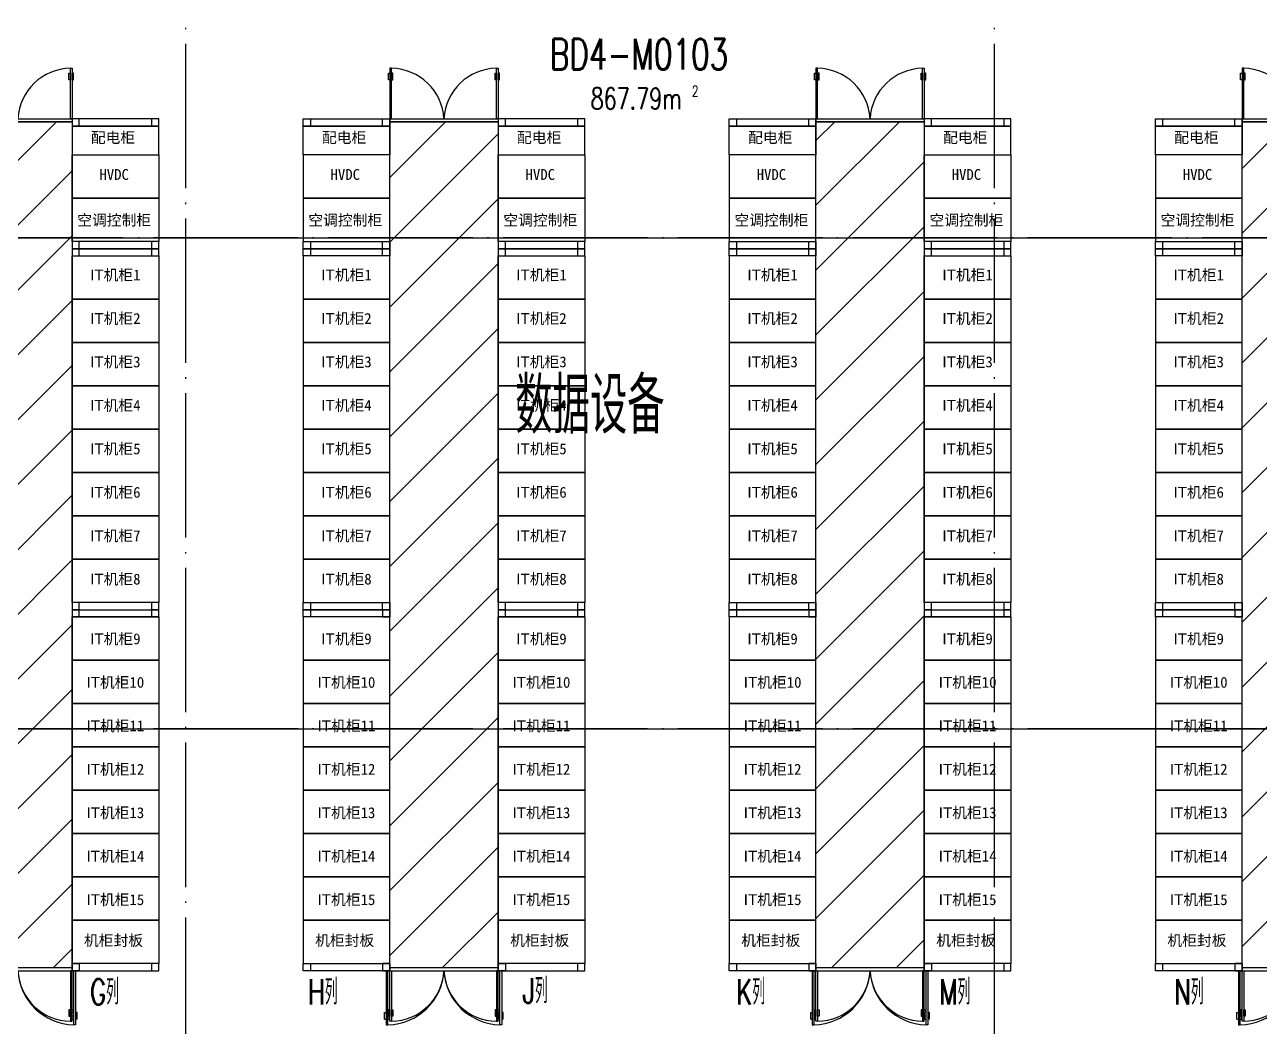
# Model space of a CAD drawing. Extents: x 758840 to 1108724, y -102573 to 143521.
# Drawn here: x 809508 to 826616, y 46655 to 60541 of the extents above; entities that cross this region are included whole.
import ezdxf

# ---------------------------------------------------------------- set-up
doc = ezdxf.new("R2010")
doc.units = 0
doc.header["$LTSCALE"] = 1000
doc.header["$MEASUREMENT"] = 0
doc.linetypes.add('DOTE', pattern=[2.4200000000000004, 2, -0.2, 0.02, -0.2])
for name, color, linetype in [('01装修-房间名称', 7, 'Continuous'), ('AXIS', 3, 'Continuous'), ('DOTE', 8, 'DOTE'), ('SPACE', 7, 'Continuous'), ('TB-框架', 4, 'Continuous'), ('编号图层', 7, 'Continuous')]:
    doc.layers.add(name, color=color, linetype=linetype)
doc.styles.add('_TCH_DIM_T3', font='SIMPLEX', dxfattribs={"width": 0.7058823529411765, "bigfont": 'GBCBIG'})
doc.styles.add('_TCH_SPACE', font='SIMPLEX', dxfattribs={"bigfont": 'GBCBIG'})
doc.styles.get("Standard").update_dxf_attribs({"font": 'gbenor.shx', "bigfont": 'gbcbig.shx'})
doc.styles.add('设计说明', font='tssdeng.shx', dxfattribs={"width": 0.7, "bigfont": 'tssdchn.shx'})

# ---------------------------------------------------------------- blocks, each defined once
blk = doc.blocks.new('TB-15Rack-D')
at = {"layer": 'TB-框架', "ltscale": 5}
h = blk.add_hatch(dxfattribs=at)
h.set_pattern_fill('ANSI31', color=254, scale=400)
h.set_pattern_definition([(45, (0, 0), (-449.0128060534576, 449.0128060534577), [])])
h.paths.add_polyline_path([(2699.999999994296, -39.81250001015724), (1199.999999994296, -39.81250001015724), (1199.999999994296, -11760.18749998996), (2699.999999984633, -11760.18749998996), (2699.999999984633, -11700)])
at = {"layer": 'TB-框架', "color": 3}
for p, q in [((2799.999999994296, -6800), (2699.999999994296, -6800)), ((2699.999999994296, -6800), (2699.999999994296, -6900)), ((2799.999999994296, -6800), (3799.999999994296, -6800)), ((2799.999999994296, -6900), (2799.999999994296, -6800)), ((2799.999999994296, -6800), (3799.999999994296, -6800)), ((3899.999999994296, -6800), (3799.999999994296, -6800)), ((3799.999999994296, -6800), (3799.999999994296, -6900)), ((3899.999999994296, -6900), (3899.999999994296, -6800)), ((3899.999999994296, -6900), (2699.999999994296, -6900)), ((2699.999999994296, -6900), (2799.999999994296, -6900)), ((3799.999999994296, -6900), (3899.999999994296, -6900))]:
    blk.add_line(p, q, dxfattribs=at)
for points in [[(1199.999999920954, -1.164153218269348e-10), (1223.335819939151, -1.164153218269348e-10), (1223.335819939151, 700.0745976035978), (1199.999999920954, 700.0745976035978)], [(2699.999999974738, -1.164153218269348e-10), (2676.66417995654, -1.164153218269348e-10), (2676.66417995654, 700.0745976035978), (2699.999999974738, 700.0745976035978)], [(1199.99999992107, 540.597077500599), (1180.260344436858, 540.597077500599), (1180.260344436858, 630.3949345473957), (1199.99999992107, 630.3949345473957)], [(1223.335819939151, 540.597077500599), (1243.075475423364, 540.597077500599), (1243.075475423364, 630.3949345473957), (1223.335819939151, 630.3949345473957)], [(2676.66417995654, 540.597077500599), (2656.924524472328, 540.597077500599), (2656.924524472328, 630.3949345473957), (2676.66417995654, 630.3949345473957)], [(2699.999999974621, 540.597077500599), (2719.739655458834, 540.597077500599), (2719.739655458834, 630.3949345473957), (2699.999999974621, 630.3949345473957)], [(99.99999997473788, -100), (-2.526212483644485e-08, -100), (-2.526212483644485e-08, 0), (99.99999997473788, 0)], [(0, 0), (1200.000000025262, 0), (1200.000000025262, -100), (0, -100)], [(1199.999999974738, -100), (1099.999999974738, -100), (1099.999999974738, 0), (1199.999999974738, 0)], [(1200.000000025262, 0), (2699.999999994296, 0), (2699.999999994296, -39.81250001015724), (1200.000000025262, -39.81250001015724)], [(2699.999999994296, -100), (2799.999999994296, -100), (2799.999999994296, 0), (2699.999999994296, 0)], [(3900.141435497673, 0), (2700.141435472411, 0), (2700.141435472411, -100), (3900.141435497673, -100)], [(3799.999999994296, -100), (3899.999999994296, -100), (3899.999999994296, 0), (3799.999999994296, 0)], [(1199.999999974738, -500), (-2.526212483644485e-08, -500), (-2.526212483644485e-08, -100), (1199.999999974738, -100)], [(1199.999999994296, -39.81250001015724), (2699.999999994296, -39.81250001015724), (2699.999999994296, -11760.18749998996), (1199.999999994296, -11760.18749998996)], [(2700.000000013853, -500), (3900.000000013853, -500), (3900.000000013853, -100), (2700.000000013853, -100)], [(4.784669727087021e-08, -1100), (1200.000000047847, -1100), (1200.000000047847, -500), (4.784669727087021e-08, -500)], [(3900.000000013853, -1100), (2700.000000013853, -1100), (2700.000000013853, -500), (3900.000000013853, -500)], [(4.784669727087021e-08, -1700), (1200.000000047847, -1700), (1200.000000047847, -1100), (4.784669727087021e-08, -1100)], [(3900.000000013853, -1700), (2700.000000013853, -1700), (2700.000000013853, -1100), (3900.000000013853, -1100)], [(99.99999997473788, -1800), (-2.526212483644485e-08, -1800), (-2.526212483644485e-08, -1700), (99.99999997473788, -1700)], [(0, -1700), (1200.000000025262, -1700), (1200.000000025262, -1800), (0, -1800)], [(1199.999999974738, -1800), (1099.999999974738, -1800), (1099.999999974738, -1700), (1199.999999974738, -1700)], [(2700.000000013853, -1800), (2800.000000013853, -1800), (2800.000000013853, -1700), (2700.000000013853, -1700)], [(3899.999999988591, -1700), (2699.999999963329, -1700), (2699.999999963329, -1800), (3899.999999988591, -1800)], [(3800.000000013853, -1800), (3900.000000013853, -1800), (3900.000000013853, -1700), (3800.000000013853, -1700)], [(99.99999997473788, -1900), (-2.526212483644485e-08, -1900), (-2.526212483644485e-08, -1800), (99.99999997473788, -1800)], [(-2.526212483644485e-08, -1800), (1200, -1800), (1200, -1900), (-2.526212483644485e-08, -1900)], [(1199.999999974738, -1900), (1099.999999974738, -1900), (1099.999999974738, -1800), (1199.999999974738, -1800)], [(2700.000000013853, -1900), (2800.000000013853, -1900), (2800.000000013853, -1800), (2700.000000013853, -1800)], [(3900.000000013853, -1800), (2699.999999988591, -1800), (2699.999999988591, -1900), (3900.000000013853, -1900)], [(3800.000000013853, -1900), (3900.000000013853, -1900), (3900.000000013853, -1800), (3800.000000013853, -1800)], [(6.740447133779526e-08, -2500), (1200.000000067404, -2500), (1200.000000067404, -1900), (6.740447133779526e-08, -1900)], [(3899.999999994296, -2500), (2699.999999994296, -2500), (2699.999999994296, -1900), (3899.999999994296, -1900)], [(6.740447133779526e-08, -3100), (1200.000000067404, -3100), (1200.000000067404, -2500), (6.740447133779526e-08, -2500)], [(3899.999999994296, -3100), (2699.999999994296, -3100), (2699.999999994296, -2500), (3899.999999994296, -2500)], [(6.740447133779526e-08, -3700), (1200.000000067404, -3700), (1200.000000067404, -3100), (6.740447133779526e-08, -3100)], [(3899.999999994296, -3700), (2699.999999994296, -3700), (2699.999999994296, -3100), (3899.999999994296, -3100)], [(6.740447133779526e-08, -4300), (1200.000000067404, -4300), (1200.000000067404, -3700), (6.740447133779526e-08, -3700)], [(3899.999999994296, -4300), (2699.999999994296, -4300), (2699.999999994296, -3700), (3899.999999994296, -3700)], [(6.740447133779526e-08, -4900), (1200.000000067404, -4900), (1200.000000067404, -4300), (6.740447133779526e-08, -4300)], [(3899.999999994296, -4900), (2699.999999994296, -4900), (2699.999999994296, -4300), (3899.999999994296, -4300)], [(6.740447133779526e-08, -5500), (1200.000000067404, -5500), (1200.000000067404, -4900), (6.740447133779526e-08, -4900)], [(3899.999999994296, -5500), (2699.999999994296, -5500), (2699.999999994296, -4900), (3899.999999994296, -4900)], [(6.740447133779526e-08, -6100), (1200.000000067404, -6100), (1200.000000067404, -5500), (6.740447133779526e-08, -5500)], [(3899.999999994296, -6100), (2699.999999994296, -6100), (2699.999999994296, -5500), (3899.999999994296, -5500)], [(6.740447133779526e-08, -6700), (1200.000000067404, -6700), (1200.000000067404, -6100), (6.740447133779526e-08, -6100)], [(3899.999999994296, -6700), (2699.999999994296, -6700), (2699.999999994296, -6100), (3899.999999994296, -6100)], [(99.99999997473788, -6800), (-2.526212483644485e-08, -6800), (-2.526212483644485e-08, -6700), (99.99999997473788, -6700)], [(-2.526212483644485e-08, -6700), (1200, -6700), (1200, -6800), (-2.526212483644485e-08, -6800)], [(-5.052424967288971e-08, -6800), (1199.999999974738, -6800), (1199.999999974738, -6900), (-5.052424967288971e-08, -6900)], [(-5.052424967288971e-08, -6800), (99.99999994947575, -6800), (99.99999994947575, -6900), (-5.052424967288971e-08, -6900)], [(1199.999999974738, -6800), (1099.999999974738, -6800), (1099.999999974738, -6700), (1199.999999974738, -6700)], [(1099.999999949476, -6900), (1199.999999949476, -6900), (1199.999999949476, -6800), (1099.999999949476, -6800)], [(2699.999999994296, -6800), (2799.999999994296, -6800), (2799.999999994296, -6700), (2699.999999994296, -6700)], [(3799.999999994296, -6800), (3899.999999994296, -6800), (3899.999999994296, -6700), (3799.999999994296, -6700)], [(6.740447133779526e-08, -7500), (1200.000000067404, -7500), (1200.000000067404, -6900), (6.740447133779526e-08, -6900)], [(3899.999999994296, -7500), (2699.999999994296, -7500), (2699.999999994296, -6900), (3899.999999994296, -6900)], [(6.740447133779526e-08, -8100), (1200.000000067404, -8100), (1200.000000067404, -7500), (6.740447133779526e-08, -7500)], [(3899.999999994296, -8100), (2699.999999994296, -8100), (2699.999999994296, -7500), (3899.999999994296, -7500)], [(6.740447133779526e-08, -8700), (1200.000000067404, -8700), (1200.000000067404, -8100), (6.740447133779526e-08, -8100)], [(3899.999999994296, -8700), (2699.999999994296, -8700), (2699.999999994296, -8100), (3899.999999994296, -8100)], [(6.740447133779526e-08, -9300), (1200.000000067404, -9300), (1200.000000067404, -8700), (6.740447133779526e-08, -8700)], [(3899.999999994296, -9300), (2699.999999994296, -9300), (2699.999999994296, -8700), (3899.999999994296, -8700)], [(6.740447133779526e-08, -9900), (1200.000000067404, -9900), (1200.000000067404, -9300), (6.740447133779526e-08, -9300)], [(3899.999999994296, -9900), (2699.999999994296, -9900), (2699.999999994296, -9300), (3899.999999994296, -9300)], [(6.740447133779526e-08, -10500), (1200.000000067404, -10500), (1200.000000067404, -9900), (6.740447133779526e-08, -9900)], [(3899.999999994296, -10500), (2699.999999994296, -10500), (2699.999999994296, -9900), (3899.999999994296, -9900)], [(6.740447133779526e-08, -11100), (1200.000000067404, -11100), (1200.000000067404, -10500), (6.740447133779526e-08, -10500)], [(3899.999999994296, -11100), (2699.999999994296, -11100), (2699.999999994296, -10500), (3899.999999994296, -10500)], [(6.740447133779526e-08, -11700), (1200.000000067404, -11700), (1200.000000067404, -11100), (6.740447133779526e-08, -11100)], [(3899.999999994296, -11700), (2699.999999994296, -11700), (2699.999999994296, -11100), (3899.999999994296, -11100)], [(3.958120942115784e-09, -11700), (1200.00000002922, -11700), (1200.00000002922, -11800), (3.958120942115784e-09, -11800)], [(3.958120942115784e-09, -11700), (100.0000000039581, -11700), (100.0000000039581, -11800), (3.958120942115784e-09, -11800)], [(1100.000000003958, -11800), (1200.000000003958, -11800), (1200.000000003958, -11700), (1100.000000003958, -11700)], [(1200.00000002922, -11800.00000000012), (2699.999999998254, -11800.00000000012), (2699.999999998254, -11760.18749998996), (1200.00000002922, -11760.18749998996)], [(1199.999999924912, -11800), (1223.33581994311, -11800), (1223.33581994311, -12500.07459760371), (1199.999999924912, -12500.07459760371)], [(2699.999999978696, -11800), (2676.664179960499, -11800), (2676.664179960499, -12500.07459760371), (2699.999999978696, -12500.07459760371)], [(3899.999999984633, -11700), (2699.999999959371, -11700), (2699.999999959371, -11800), (3899.999999984633, -11800)], [(2799.999999984633, -11800), (2699.999999984633, -11800), (2699.999999984633, -11700), (2799.999999984633, -11700)], [(3899.999999984633, -11700), (3799.999999984633, -11700), (3799.999999984633, -11800), (3899.999999984633, -11800)], [(1199.999999925029, -12340.59707750072), (1180.260344440816, -12340.59707750072), (1180.260344440816, -12430.39493454751), (1199.999999925029, -12430.39493454751)], [(1223.33581994311, -12340.59707750072), (1243.075475427322, -12340.59707750072), (1243.075475427322, -12430.39493454751), (1223.33581994311, -12430.39493454751)], [(2676.664179960499, -12340.59707750072), (2656.924524476286, -12340.59707750072), (2656.924524476286, -12430.39493454751), (2676.664179960499, -12430.39493454751)], [(2699.99999997858, -12340.59707750072), (2719.739655462792, -12340.59707750072), (2719.739655462792, -12430.39493454751), (2699.99999997858, -12430.39493454751)]]:
    blk.add_lwpolyline(points, close=True, dxfattribs=at)
for centre, radius, start, end in [((1211.018898020615, -40.02903720032191), 740.2061177917864, 3.200197137666901, 89.04656257511411), ((2688.87087306811, -39.76484914819594), 739.9401396934919, 90.94524364833578, 176.9194046867462), ((1211.018898024573, -11759.97096279979), 740.2061177917864, 270.9534374248862, 356.7998028623334), ((2688.870873072068, -11760.23515085192), 739.9401396934919, 183.0805953132536, 269.0547563516634)]:
    blk.add_arc(centre, radius, start, end, dxfattribs=at)
at = {"layer": 'TB-框架', "color": 8, "lineweight": 5, "ltscale": 5, "char_height": 150, "width": 1200.000000000001, "attachment_point": 5}
for s, insert in [('{\\fKaiTi|b0|i0|c134|p49;配电柜}', (567.751008666004, -267.8287949670921)), ('{\\fKaiTi|b0|i0|c134|p49;配电柜}', (3267.751008666004, -267.8287950159283)), ('{\\fKaiTi|b0|i0|c134|p49;HVDC}', (583.415655217017, -772.0990977147012)), ('{\\fKaiTi|b0|i0|c134|p49;HVDC}', (3283.415655217017, -772.0990977635374)), ('{\\fKaiTi|b0|i0|c134|p49;空调控制柜}', (583.415655217017, -1410.80625319056)), ('{\\fKaiTi|b0|i0|c134|p49;空调控制柜}', (3283.415655217017, -1410.806253239396)), ('{\\fArial|b0|i0|c0|p34;IT\\fKaiTi|b0|i0|c134|p49;机柜1}', (599.9999999860302, -2171.000000032524)), ('{\\fArial|b0|i0|c0|p34;IT\\fKaiTi|b0|i0|c134|p49;机柜1}', (3299.99999998603, -2171.000000032524)), ('{\\fArial|b0|i0|c0|p34;IT\\fKaiTi|b0|i0|c134|p49;机柜2}', (599.9999999860302, -2773.000000032524)), ('{\\fArial|b0|i0|c0|p34;IT\\fKaiTi|b0|i0|c134|p49;机柜2}', (3299.99999998603, -2773.000000032524)), ('{\\fArial|b0|i0|c0|p34;IT\\fKaiTi|b0|i0|c134|p49;机柜3}', (599.9999999860302, -3375.000000032524)), ('{\\fArial|b0|i0|c0|p34;IT\\fKaiTi|b0|i0|c134|p49;机柜3}', (3299.99999998603, -3375.000000032524)), ('{\\fArial|b0|i0|c0|p34;IT\\fKaiTi|b0|i0|c134|p49;机柜4}', (599.9999999860302, -3977.000000032524)), ('{\\fArial|b0|i0|c0|p34;IT\\fKaiTi|b0|i0|c134|p49;机柜4}', (3299.99999998603, -3977.000000032524)), ('{\\fArial|b0|i0|c0|p34;IT\\fKaiTi|b0|i0|c134|p49;机柜5}', (599.9999999860302, -4579.000000032524)), ('{\\fArial|b0|i0|c0|p34;IT\\fKaiTi|b0|i0|c134|p49;机柜5}', (3299.99999998603, -4579.000000032524)), ('{\\fArial|b0|i0|c0|p34;IT\\fKaiTi|b0|i0|c134|p49;机柜6}', (599.9999999860302, -5181.000000032524)), ('{\\fArial|b0|i0|c0|p34;IT\\fKaiTi|b0|i0|c134|p49;机柜6}', (3299.99999998603, -5181.000000032524)), ('{\\fArial|b0|i0|c0|p34;IT\\fKaiTi|b0|i0|c134|p49;机柜7}', (599.9999999860302, -5783.000000032524)), ('{\\fArial|b0|i0|c0|p34;IT\\fKaiTi|b0|i0|c134|p49;机柜7}', (3299.99999998603, -5783.000000032524)), ('{\\fArial|b0|i0|c0|p34;IT\\fKaiTi|b0|i0|c134|p49;机柜8}', (599.9999999864958, -6383.000000032524)), ('{\\fArial|b0|i0|c0|p34;IT\\fKaiTi|b0|i0|c134|p49;机柜8}', (3299.999999986496, -6383.000000032524)), ('{\\fArial|b0|i0|c134|p34;IT\\fKaiTi|b0|i0|c134|p49;机柜9}', (599.9999999795109, -7211.000000032524)), ('{\\fArial|b0|i0|c134|p34;IT\\fKaiTi|b0|i0|c134|p49;机柜9}', (3299.999999979511, -7211.000000032524)), ('{\\fArial|b0|i0|c134|p34;IT\\fKaiTi|b0|i0|c134|p49;机柜10}', (599.9999999795109, -7813.000000032524)), ('{\\fArial|b0|i0|c134|p34;IT\\fKaiTi|b0|i0|c134|p49;机柜10}', (3299.999999979511, -7813.000000032524)), ('{\\fArial|b0|i0|c134|p34;IT\\fKaiTi|b0|i0|c134|p49;机柜11}', (599.9999999795109, -8415.000000032524)), ('{\\fArial|b0|i0|c134|p34;IT\\fKaiTi|b0|i0|c134|p49;机柜11}', (3299.999999979511, -8415.000000032524)), ('{\\fArial|b0|i0|c134|p34;IT\\fKaiTi|b0|i0|c134|p49;机柜12}', (599.9999999795109, -9017.000000032524)), ('{\\fArial|b0|i0|c134|p34;IT\\fKaiTi|b0|i0|c134|p49;机柜12}', (3299.999999979511, -9017.000000032524)), ('{\\fArial|b0|i0|c134|p34;IT\\fKaiTi|b0|i0|c134|p49;机柜13}', (599.9999999795109, -9619.000000032524)), ('{\\fArial|b0|i0|c134|p34;IT\\fKaiTi|b0|i0|c134|p49;机柜13}', (3299.999999979511, -9619.000000032524)), ('{\\fArial|b0|i0|c134|p34;IT\\fKaiTi|b0|i0|c134|p49;机柜14}', (599.9999999795109, -10221.00000003252)), ('{\\fArial|b0|i0|c134|p34;IT\\fKaiTi|b0|i0|c134|p49;机柜14}', (3299.999999979511, -10221.00000003252)), ('{\\fArial|b0|i0|c134|p34;IT\\fKaiTi|b0|i0|c134|p49;机柜15}', (599.9999999795109, -10823.00000003252)), ('{\\fArial|b0|i0|c134|p34;IT\\fKaiTi|b0|i0|c134|p49;机柜15}', (3299.999999979511, -10823.00000003252)), ('{\\fKaiTi_GB2312|b0|i0|c134|p49;机柜封板}', (574.6730774116004, -11387.64926211616)), ('{\\fKaiTi_GB2312|b0|i0|c134|p49;机柜封板}', (3274.6730774116, -11387.64926211616))]:
    blk.add_mtext(s, dxfattribs=dict(at, insert=insert))

msp = doc.modelspace()

# ---------------------------------------------------------------- linework, layer by layer
at = {"layer": 'AXIS', "color": 252, "linetype": 'ByBlock'}
for p, q in [((771533.0203320272, 57587.5205841506), (914933.020332027, 57587.52058415061)), ((771533.0203320272, 50787.5205841506), (914933.020332027, 50787.52058415061))]:
    msp.add_line(p, q, dxfattribs=at)
at = {"layer": 'DOTE'}
for p, q in [((811733.0203320272, 103837.5205841506), (811733.0203320272, 34437.5205841506)), ((822933.0203320272, 103837.5205841506), (822933.0203320272, 34437.5205841506)), ((914933.0203320268, 57587.52058415061), (775066.2527293097, 57587.5205841506)), ((914933.0203320268, 50787.52058415061), (775066.2527293097, 50787.5205841506))]:
    msp.add_line(p, q, dxfattribs=at)
at = {"layer": 'TB-框架', "color": 3}
for p, q in [((810188.1291590795, 46690.77430780219), (810188.1291590795, 47437.52054524991)), ((810213.0207003277, 47437.52054524991), (810213.0207003277, 46690.77430780219)), ((814513.0207003277, 47437.52054524991), (814513.0207003277, 46690.77430780219)), ((814537.9122415759, 46690.77430780219), (814537.9122415759, 47437.52054524991)), ((816088.1291590795, 46690.77430780219), (816088.1291590795, 47437.52054524991)), ((816113.0207003277, 47437.52054524991), (816113.0207003277, 46690.77430780219)), ((820413.0207003277, 47437.52054524991), (820413.0207003277, 46690.77430780219)), ((820437.9122415759, 46690.77430780219), (820437.9122415759, 47437.52054524991)), ((821988.1291590795, 46690.77430780219), (821988.1291590795, 47437.52054524991)), ((822013.0207003277, 47437.52054524991), (822013.0207003277, 46690.77430780219)), ((826313.0207003277, 47437.52054524991), (826313.0207003277, 46690.77430780219)), ((826337.9122415759, 46690.77430780219), (826337.9122415759, 47437.52054524991)), ((810167.0735264855, 46765.09928173256), (810167.0735264855, 46860.88366258248)), ((810188.1291590795, 46860.88366258248), (810167.0735264855, 46860.88366258248)), ((810188.1291590795, 46765.09928173256), (810167.0735264855, 46765.09928173256)), ((810234.0763329217, 46860.88366258248), (810213.0207003277, 46860.88366258248)), ((810234.0763329217, 46765.09928173256), (810213.0207003277, 46765.09928173256)), ((810234.0763329217, 46765.09928173256), (810234.0763329217, 46860.88366258248)), ((814491.9650677337, 46765.09928173256), (814491.9650677337, 46860.88366258248)), ((814491.9650677337, 46860.88366258248), (814513.0207003277, 46860.88366258248)), ((814491.9650677337, 46765.09928173256), (814513.0207003277, 46765.09928173256)), ((814537.9122415759, 46860.88366258248), (814558.9678741699, 46860.88366258248)), ((814537.9122415759, 46765.09928173256), (814558.9678741699, 46765.09928173256)), ((814558.9678741699, 46765.09928173256), (814558.9678741699, 46860.88366258248)), ((816067.0735264855, 46765.09928173256), (816067.0735264855, 46860.88366258248)), ((816088.1291590795, 46860.88366258248), (816067.0735264855, 46860.88366258248)), ((816088.1291590795, 46765.09928173256), (816067.0735264855, 46765.09928173256)), ((816134.0763329217, 46860.88366258248), (816113.0207003277, 46860.88366258248)), ((816134.0763329217, 46765.09928173256), (816113.0207003277, 46765.09928173256)), ((816134.0763329217, 46765.09928173256), (816134.0763329217, 46860.88366258248)), ((820391.9650677337, 46765.09928173256), (820391.9650677337, 46860.88366258248)), ((820391.9650677337, 46860.88366258248), (820413.0207003277, 46860.88366258248)), ((820391.9650677337, 46765.09928173256), (820413.0207003277, 46765.09928173256)), ((820437.9122415759, 46860.88366258248), (820458.9678741699, 46860.88366258248)), ((820437.9122415759, 46765.09928173256), (820458.9678741699, 46765.09928173256)), ((820458.9678741699, 46765.09928173256), (820458.9678741699, 46860.88366258248)), ((821967.0735264855, 46765.09928173256), (821967.0735264855, 46860.88366258248)), ((821988.1291590795, 46860.88366258248), (821967.0735264855, 46860.88366258248)), ((821988.1291590795, 46765.09928173256), (821967.0735264855, 46765.09928173256)), ((822034.0763329217, 46860.88366258248), (822013.0207003277, 46860.88366258248)), ((822034.0763329217, 46765.09928173256), (822013.0207003277, 46765.09928173256)), ((822034.0763329217, 46765.09928173256), (822034.0763329217, 46860.88366258248)), ((826291.9650677337, 46765.09928173256), (826291.9650677337, 46860.88366258248)), ((826291.9650677337, 46860.88366258248), (826313.0207003277, 46860.88366258248)), ((826291.9650677337, 46765.09928173256), (826313.0207003277, 46765.09928173256)), ((826337.9122415759, 46860.88366258248), (826358.9678741699, 46860.88366258248)), ((826337.9122415759, 46765.09928173256), (826358.9678741699, 46765.09928173256)), ((826358.9678741699, 46765.09928173256), (826358.9678741699, 46860.88366258248)), ((810213.0207003277, 46690.77430780219), (810188.1291590795, 46690.77430780219)), ((814513.0207003277, 46690.77430780219), (814537.9122415759, 46690.77430780219)), ((816113.0207003277, 46690.77430780219), (816088.1291590795, 46690.77430780219)), ((820413.0207003277, 46690.77430780219), (820437.9122415759, 46690.77430780219)), ((822013.0207003277, 46690.77430780219), (821988.1291590795, 46690.77430780219)), ((826313.0207003277, 46690.77430780219), (826337.9122415759, 46690.77430780219))]:
    msp.add_line(p, q, dxfattribs=at)
for centre, radius, start, end in [((810201.1496316273, 47479.93638434132), 789.2694823397247, 183.0805953132824, 269.0547563516687), ((814524.7741915766, 47480.21818493026), 789.5531923112388, 270.9534374248826, 356.7998028623806), ((816101.1496316273, 47479.93638434132), 789.2694823397247, 183.0805953132824, 269.0547563516687), ((820424.7741915766, 47480.21818493026), 789.5531923112388, 270.9534374248826, 356.7998028623806), ((822001.1496316273, 47479.93638434132), 789.2694823397247, 183.0805953132824, 269.0547563516687), ((826324.7741915766, 47480.21818493026), 789.5531923112388, 270.9534374248826, 356.7998028623806)]:
    msp.add_arc(centre, radius, start, end, dxfattribs=at)

# ---------------------------------------------------------------- block references
at = {"layer": 'TB-框架'}
for p in [(807463.3790029078, 59237.52054525206), (813363.3790029273, 59237.52054525206), (819263.3790029469, 59237.52054525206), (825163.3790029665, 59237.52054525206)]:
    msp.add_blockref('TB-15Rack-D', p, dxfattribs=at)

# ---------------------------------------------------------------- texts
at = {"layer": '01装修-房间名称', "style": '设计说明', "width": 0.7}
msp.add_text('数据设备', height=777.5735294117662, dxfattribs=at).set_placement((816299.6752393686, 54877.74325426335))
at = {"layer": 'SPACE', "color": 5, "style": '_TCH_SPACE', "width": 0.7058823529411765}
for s, height, p in [('BD4-M0103', 425, (816779.7800715973, 59919.20170954301)), ('867.79m', 297.5, (817344.7800715973, 59369.82670954301)), ('2', 148.75, (818744.7800715973, 59544.82670954301))]:
    msp.add_text(s, height=height, dxfattribs=at).set_placement(p)
at = {"layer": '编号图层', "color": 8, "style": '_TCH_DIM_T3', "width": 0.7058823529411765}
for s, p in [('G列', (810412.6381534673, 46969.71458385825)), ('H列', (813429.5251749409, 46969.71470057812)), ('J列', (816403.3141565465, 46987.49258795926)), ('K列', (819359.5270423554, 46969.71491913671)), ('M列', (822169.5214401158, 46969.71502270257)), ('N列', (825420.1918416088, 46969.71514249394))]:
    msp.add_text(s, height=350, rotation=2.111088742489293e-06, dxfattribs=at).set_placement(p)

doc.saveas('drawing.dxf')
